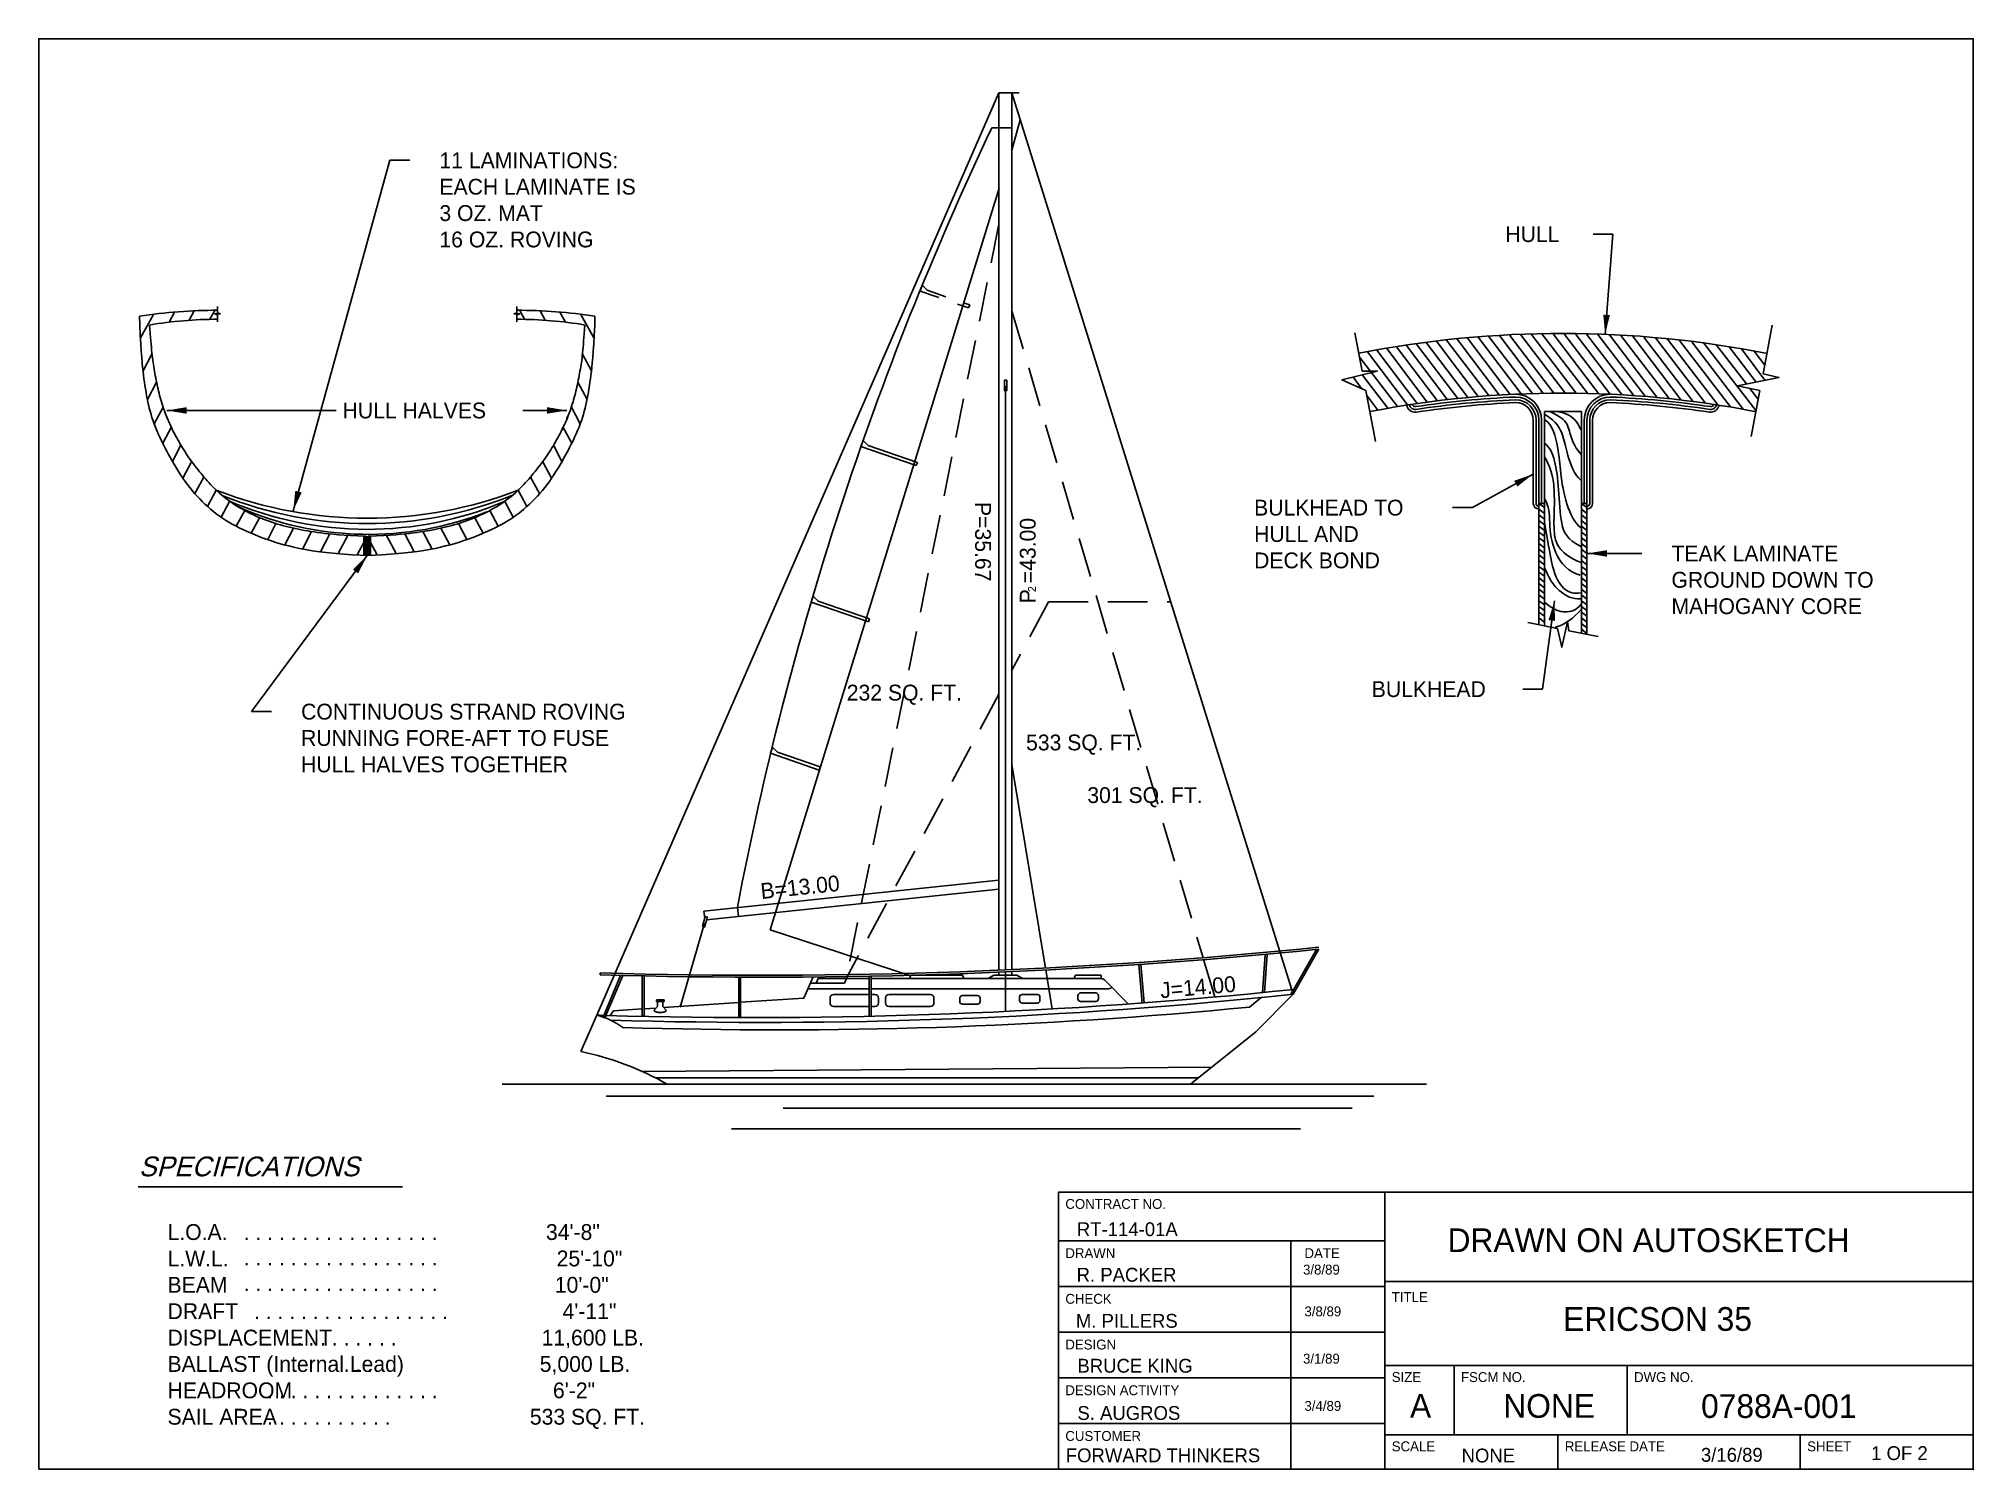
# Model space of a CAD drawing. Extents: x 0.19 to 9.97, y 0 to 7.23.
import ezdxf

# ---------------------------------------------------------------- set-up
doc = ezdxf.new("R2010")
doc.units = 0
doc.header["$LTSCALE"] = 0.4
doc.linetypes.add('CACHE', pattern=[0.25, 0.125, -0.125])
doc.linetypes.add('DISCONTINUE', pattern=[0.75, 0.5, -0.25])
for name, color, linetype in [('1', 7, 'CONTINUOUS'), ('10', 7, 'CONTINUOUS'), ('2', 7, 'CONTINUOUS'), ('3', 7, 'CONTINUOUS'), ('4', 7, 'CONTINUOUS'), ('5', 7, 'CONTINUOUS'), ('8', 7, 'CONTINUOUS')]:
    doc.layers.add(name, color=color, linetype=linetype)

# ---------------------------------------------------------------- blocks, each defined once
blk = doc.blocks.new('ERICSON1-G1')
at = {"layer": '1', "color": 5}
for s, height, p in [('P =43.00', 0.08, (5.2251, 4.3769)), ('2', 0.04, (5.2271, 4.4335))]:
    blk.add_text(s, height=height, rotation=90, dxfattribs=at).set_placement(p)
blk = doc.blocks.new('ERICSON1-G2')
at = {"layer": '8', "color": 5}
for p, q in [((1.8462, 4.6176), (1.2618, 3.8291)), ((1.2618, 3.8291), (1.3618, 3.8291))]:
    blk.add_line(p, q, dxfattribs=at)
blk.add_solid([(1.7733, 4.5472), (1.8462, 4.6176), (1.8001, 4.5274)], dxfattribs=at)
for s, p in [('CONTINUOUS STRAND ROVING', (1.5118, 3.7891)), ('RUNNING FORE-AFT TO FUSE', (1.5118, 3.6558)), ('HULL HALVES TOGETHER', (1.5118, 3.5225))]:
    blk.add_text(s, height=0.08, dxfattribs=at).set_placement(p)
blk = doc.blocks.new('ERICSON1-G3')
at = {"layer": '5', "color": 4}
for p, q in [((4.0898, 4.3825), (4.1004, 4.4132)), ((4.1004, 4.4132), (4.1256, 4.3874)), ((4.0898, 4.3825), (4.3805, 4.2822)), ((4.1256, 4.3874), (4.3858, 4.2976)), ((4.3858, 4.2976), (4.3805, 4.2822))]:
    blk.add_line(p, q, dxfattribs=at)
blk = doc.blocks.new('ERICSON1-G4')
at = {"layer": '5', "color": 4}
for p, q in [((3.8848, 3.6186), (3.8954, 3.6493)), ((3.8954, 3.6493), (3.9206, 3.6235)), ((3.9206, 3.6235), (4.136, 3.5493)), ((3.8848, 3.6186), (4.1307, 3.5339)), ((4.136, 3.5493), (4.1307, 3.5339))]:
    blk.add_line(p, q, dxfattribs=at)
blk = doc.blocks.new('ERICSON1-G5')
at = {"layer": '2', "color": 1}
for p, q in [((4.8417, 2.3809), (4.8417, 2.3637)), ((4.9318, 2.3938), (4.8546, 2.3938)), ((4.8546, 2.3509), (4.9318, 2.3509)), ((4.9447, 2.3637), (4.9447, 2.3809))]:
    blk.add_line(p, q, dxfattribs=at)
for centre, start, end in [((4.8546, 2.3809), 90, 180), ((4.8546, 2.3637), 180, 270), ((4.9318, 2.3809), 0, 90), ((4.9318, 2.3637), 270, 0)]:
    blk.add_arc(centre, 0.0129, start, end, dxfattribs=at)
blk = doc.blocks.new('ERICSON1-G6')
at = {"layer": '2', "color": 1}
for p, q in [((5.1437, 2.3864), (5.1437, 2.3692)), ((5.2338, 2.3992), (5.1565, 2.3992)), ((5.1565, 2.3563), (5.2338, 2.3563)), ((5.2466, 2.3692), (5.2466, 2.3864))]:
    blk.add_line(p, q, dxfattribs=at)
for centre, start, end in [((5.1565, 2.3864), 90, 180), ((5.1565, 2.3692), 180, 270), ((5.2338, 2.3864), 0, 90), ((5.2338, 2.3692), 270, 0)]:
    blk.add_arc(centre, 0.0129, start, end, dxfattribs=at)
blk = doc.blocks.new('ERICSON1-G7')
at = {"layer": '2', "color": 1}
for p, q in [((5.4392, 2.3946), (5.4392, 2.3775)), ((5.5293, 2.4075), (5.4521, 2.4075)), ((5.4521, 2.3646), (5.5293, 2.3646)), ((5.5422, 2.3775), (5.5422, 2.3946))]:
    blk.add_line(p, q, dxfattribs=at)
for centre, start, end in [((5.4521, 2.3946), 90, 180), ((5.4521, 2.3775), 180, 270), ((5.5293, 2.3946), 0, 90), ((5.5293, 2.3775), 270, 0)]:
    blk.add_arc(centre, 0.0129, start, end, dxfattribs=at)
blk = doc.blocks.new('ERICSON1-G8')
at = {"layer": '8', "color": 5}
for p, q in [((1.4719, 4.8444), (1.9611, 6.6154)), ((1.9611, 6.6154), (2.0611, 6.6154))]:
    blk.add_line(p, q, dxfattribs=at)
blk.add_solid([(1.5146, 4.9364), (1.4719, 4.8444), (1.4825, 4.9452)], dxfattribs=at)
for s, p in [('11 LAMINATIONS:', (2.2111, 6.5754)), ('EACH LAMINATE IS', (2.2111, 6.4421)), ('3 OZ. MAT', (2.2111, 6.3087)), ('16 OZ. ROVING', (2.2111, 6.1754))]:
    blk.add_text(s, height=0.08, dxfattribs=at).set_placement(p)
blk = doc.blocks.new('ERICSON1-G9')
at = {"layer": '8', "color": 5}
for p, q in [((0.8332, 5.3512), (1.6895, 5.3512)), ((0.8332, 5.3197), (0.8332, 5.3112)), ((2.8547, 5.3512), (2.6335, 5.3512)), ((2.8547, 5.3197), (2.8547, 5.3112))]:
    blk.add_line(p, q, dxfattribs=at)
for points in [[(0.9332, 5.3346), (0.8332, 5.3512), (0.9332, 5.3679)], [(2.7547, 5.3346), (2.8547, 5.3512), (2.7547, 5.3679)]]:
    blk.add_solid(points, dxfattribs=at)
blk.add_text('HULL HALVES', height=0.08, dxfattribs=at).set_placement((1.7215, 5.3112))
blk = doc.blocks.new('ERICSON1-G10')
at = {"layer": '5', "color": 4}
for p, q in [((4.3422, 5.1695), (4.3528, 5.2002)), ((4.3528, 5.2002), (4.378, 5.1744)), ((4.3422, 5.1695), (4.6219, 5.0727)), ((4.378, 5.1744), (4.6272, 5.088)), ((4.6272, 5.088), (4.6219, 5.0727))]:
    blk.add_line(p, q, dxfattribs=at)
blk = doc.blocks.new('ERICSON1-G11')
at = {"layer": '5', "color": 4, "linetype": 'CACHE'}
for p, q in [((4.6407, 5.9538), (4.6513, 5.9846)), ((4.6513, 5.9846), (4.6765, 5.9587)), ((4.6407, 5.9538), (4.8865, 5.8692)), ((4.6765, 5.9587), (4.8918, 5.8846)), ((4.8918, 5.8846), (4.8865, 5.8692))]:
    blk.add_line(p, q, dxfattribs=at)
blk = doc.blocks.new('ERICSON1-G12')
at = {"layer": '8', "color": 5}
for p in [(8.014, 4.6287), (8.2892, 4.6287)]:
    blk.add_line(p, (8.2892, 4.6287), dxfattribs=at)
blk.add_solid([(8.114, 4.612), (8.014, 4.6287), (8.114, 4.6453)], dxfattribs=at)
for s, p in [('TEAK LAMINATE', (8.4392, 4.5887)), ('GROUND DOWN TO', (8.4392, 4.4553)), ('MAHOGANY CORE', (8.4392, 4.322))]:
    blk.add_text(s, height=0.08, dxfattribs=at).set_placement(p)
blk = doc.blocks.new('ERICSON1-G13')
at = {"layer": '8', "color": 5}
for p, q in [((7.8479, 4.3886), (7.7877, 3.9428)), ((7.7877, 3.9428), (7.6877, 3.9428))]:
    blk.add_line(p, q, dxfattribs=at)
blk.add_solid([(7.818, 4.2917), (7.8479, 4.3886), (7.851, 4.2873)], dxfattribs=at)
blk.add_text('BULKHEAD', height=0.08, dxfattribs=at).set_placement((6.9243, 3.9028))
blk = doc.blocks.new('ERICSON1-G14')
at = {"layer": '8', "color": 5}
for p, q in [((7.7397, 5.0294), (7.4329, 4.8601)), ((7.4329, 4.8601), (7.3329, 4.8601))]:
    blk.add_line(p, q, dxfattribs=at)
blk.add_solid([(7.6441, 4.9957), (7.7397, 5.0294), (7.6602, 4.9665)], dxfattribs=at)
for s, p in [('BULKHEAD TO', (6.3296, 4.8201)), ('HULL AND', (6.3296, 4.6868)), ('DECK BOND', (6.3296, 4.5535))]:
    blk.add_text(s, height=0.08, dxfattribs=at).set_placement(p)
blk = doc.blocks.new('ERICSON1-G15')
at = {"layer": '8', "color": 5}
for p, q in [((8.1429, 6.2425), (8.0429, 6.2425)), ((8.1038, 5.7343), (8.1429, 6.2425))]:
    blk.add_line(p, q, dxfattribs=at)
blk.add_solid([(8.1281, 5.8328), (8.1038, 5.7343), (8.0948, 5.8353)], dxfattribs=at)
blk.add_text('HULL', height=0.08, dxfattribs=at).set_placement((7.5995, 6.2025))

msp = doc.modelspace()

# ---------------------------------------------------------------- linework, layer by layer
at = {"layer": '1', "color": 6}
for p, q in [((5.0399, 2.5222), (5.0399, 6.9556)), ((5.0399, 6.9556), (5.1413, 6.9556)), ((5.1049, 2.5251), (5.1049, 6.9556)), ((5.0035, 6.7801), (5.1049, 6.7801)), ((3.5483, 2.8211), (5.0399, 2.9779)), ((3.5621, 2.7768), (5.0399, 2.9321)), ((3.7175, 2.8389), (3.7222, 2.7936)), ((3.5483, 2.8211), (3.5522, 2.7845)), ((5.0399, 2.4966), (5.0399, 2.5124)), ((5.1049, 2.4966), (5.1049, 2.5153))]:
    msp.add_line(p, q, dxfattribs=at)
at = {"layer": '10', "color": 3}
for p, q in [((5.0399, 6.9556), (3.0069, 2.295)), ((5.1049, 6.9556), (6.5273, 2.401)), ((5.1468, 6.8206), (5.105, 6.6669)), ((5.0402, 6.4744), (3.8833, 2.7261)), ((7.7971, 4.263), (7.7971, 5.3452)), ((7.7971, 5.3452), (7.9843, 5.3452)), ((7.9843, 4.2252), (7.9843, 5.3452)), ((7.7691, 4.8812), (7.7691, 4.2693)), ((7.7971, 4.8812), (7.7691, 4.8812)), ((7.7691, 4.8812), (7.7971, 4.8812)), ((7.7691, 4.8812), (7.7971, 4.8601)), ((7.7691, 4.8812), (7.7691, 4.8812)), ((7.7691, 4.8523), (7.7971, 4.8312)), ((7.7691, 4.8234), (7.7971, 4.8023)), ((7.7691, 4.7945), (7.7971, 4.7734)), ((8.0123, 4.8812), (7.9843, 4.8812)), ((7.9843, 4.8812), (8.0123, 4.8812)), ((7.9843, 4.8812), (8.0123, 4.8601)), ((7.9843, 4.8812), (8.0123, 4.8812)), ((7.9843, 4.8523), (8.0123, 4.8312)), ((7.9843, 4.8234), (8.0123, 4.8023)), ((7.9843, 4.7945), (8.0123, 4.7734)), ((8.0123, 4.8812), (8.0123, 4.2201)), ((8.0123, 4.8812), (8.0123, 4.8812)), ((7.7691, 4.7656), (7.7971, 4.7445)), ((7.7691, 4.7367), (7.7971, 4.7155)), ((7.7691, 4.7077), (7.7971, 4.6866)), ((7.9843, 4.7656), (8.0123, 4.7445)), ((7.9843, 4.7367), (8.0123, 4.7155)), ((7.9843, 4.7077), (8.0123, 4.6866)), ((7.7691, 4.6788), (7.7971, 4.6577)), ((7.7691, 4.6499), (7.7971, 4.6288)), ((7.7691, 4.621), (7.7971, 4.5999)), ((7.9843, 4.6788), (8.0123, 4.6577)), ((7.9843, 4.6499), (8.0123, 4.6288)), ((7.9843, 4.621), (8.0123, 4.5999)), ((7.7691, 4.5921), (7.7971, 4.571)), ((7.7691, 4.5632), (7.7971, 4.5421)), ((7.7691, 4.5343), (7.7971, 4.5132)), ((7.7691, 4.5053), (7.7971, 4.4842)), ((7.9843, 4.5921), (8.0123, 4.571)), ((7.9843, 4.5632), (8.0123, 4.5421)), ((7.9843, 4.5343), (8.0123, 4.5132)), ((7.9843, 4.5053), (8.0123, 4.4842)), ((7.7691, 4.4764), (7.7971, 4.4553)), ((7.7691, 4.4475), (7.7971, 4.4264)), ((7.7691, 4.4186), (7.7971, 4.3975)), ((7.9843, 4.4764), (8.0123, 4.4553)), ((7.9843, 4.4475), (8.0123, 4.4264)), ((7.9843, 4.4186), (8.0123, 4.3975)), ((7.7691, 4.3897), (7.7971, 4.3686)), ((7.7691, 4.3608), (7.7971, 4.3397)), ((7.7691, 4.3319), (7.7971, 4.3108)), ((7.9843, 4.3897), (8.0123, 4.3686)), ((7.9843, 4.3608), (8.0123, 4.3397)), ((7.9843, 4.3319), (8.0123, 4.3108)), ((7.7691, 4.3029), (7.7971, 4.2818)), ((7.9843, 4.3029), (8.0123, 4.2818)), ((7.9843, 4.274), (8.0123, 4.2529)), ((7.9843, 4.2451), (8.0123, 4.224)), ((5.1048, 3.5615), (5.2746, 2.5331)), ((3.5511, 2.7601), (3.4288, 2.3361)), ((3.8833, 2.7261), (4.594, 2.4939))]:
    msp.add_line(p, q, dxfattribs=at)
at = {"layer": '10', "color": 7}
for p, q in [((6.9903, 0), (6.9903, 1.4)), ((9.9653, 1.4), (9.9653, 0)), ((5.3403, 1.155), (6.9903, 1.155)), ((6.5153, 0), (6.5153, 1.155)), ((5.3403, 0.924), (6.9903, 0.924)), ((6.9903, 0.9496), (9.9653, 0.9496)), ((5.3403, 0.693), (6.9903, 0.693)), ((9.9653, 0.525), (6.9903, 0.525)), ((7.3403, 0.175), (7.3403, 0.525)), ((8.2153, 0.175), (8.2153, 0.525)), ((5.3403, 0.462), (6.9903, 0.462)), ((5.3403, 0.231), (6.9903, 0.231)), ((6.9903, 0.175), (9.9653, 0.175)), ((7.8653, 0), (7.8653, 0.175)), ((9.0903, 0), (9.0903, 0.175)), ((5.3403, 0), (9.9653, 0)), ((5.3403, 0), (9.9653, 0))]:
    msp.add_line(p, q, dxfattribs=at)
msp.add_lwpolyline([(0.1853, 0), (0.1853, 7.23), (9.9653, 7.23), (9.9653, 0)], close=True, dxfattribs=at)
msp.add_lwpolyline([(5.3403, 0), (5.3403, 1.4), (9.9653, 1.4)], dxfattribs=at)
at = {"layer": '10', "color": 3}
msp.add_arc((19.7658, -0.2173), 16.3368, 154.63883, 169.21814, dxfattribs=at)
msp.add_point((9.9653, 0), dxfattribs=at)
at = {"layer": '2', "color": 1}
for p, q in [((4.0526, 2.3816), (4.1013, 2.4881)), ((4.0869, 2.4566), (4.2591, 2.4566)), ((4.1158, 2.4566), (4.1264, 2.4799)), ((4.1264, 2.4799), (4.3842, 2.4799)), ((4.2591, 2.4566), (4.2697, 2.4799)), ((4.3939, 2.4799), (5.5564, 2.4799)), ((4.5873, 2.4799), (4.5949, 2.4966)), ((4.5949, 2.4966), (4.8549, 2.4966)), ((4.8625, 2.4799), (4.8549, 2.4966)), ((5.0139, 2.4966), (4.986, 2.4799)), ((5.0139, 2.4966), (5.1309, 2.4966)), ((5.1309, 2.4966), (5.1588, 2.4799)), ((5.4188, 2.4799), (5.4264, 2.4966)), ((5.4264, 2.4966), (5.5564, 2.4966)), ((5.5564, 2.4966), (5.5564, 2.4799)), ((5.573, 2.4734), (5.6951, 2.3514)), ((3.3451, 2.3337), (3.7239, 2.3594)), ((3.7336, 2.36), (4.0526, 2.3816)), ((4.0742, 2.429), (4.3842, 2.429)), ((4.1858, 2.3812), (4.1858, 2.3572)), ((4.3842, 2.3993), (4.2038, 2.3993)), ((4.3939, 2.429), (5.594, 2.429)), ((4.4129, 2.3993), (4.3939, 2.3993)), ((4.4309, 2.3572), (4.4309, 2.3812)), ((4.466, 2.3812), (4.466, 2.3572)), ((4.6932, 2.3993), (4.4841, 2.3993)), ((4.7112, 2.3572), (4.7112, 2.3812)), ((3.0906, 2.3166), (3.0748, 2.2931)), ((3.0906, 2.3166), (3.2358, 2.3263)), ((3.2456, 2.327), (3.3069, 2.3312)), ((4.2038, 2.3392), (4.3842, 2.3392)), ((4.3939, 2.3392), (4.4129, 2.3392)), ((4.4841, 2.3392), (4.6932, 2.3392))]:
    msp.add_line(p, q, dxfattribs=at)
at = {"layer": '2', "color": 1, "linetype": 'CACHE'}
msp.add_line((3.3142, 2.3635), (3.3404, 2.3635), dxfattribs=at)
for points in [[(3.2947, 2.3184), (3.3142, 2.3388), (3.3142, 2.3635)], [(3.3598, 2.3184), (3.3404, 2.3388), (3.3404, 2.3635)]]:
    msp.add_lwpolyline(points, dxfattribs=at)
msp.add_lwpolyline([(3.3078, 2.3635), (3.3078, 2.3727), (3.3468, 2.3727), (3.3468, 2.3635)], close=True, dxfattribs=at)
at = {"layer": '2', "color": 1}
for centre, radius, start, end in [((5.5564, 2.4554), 0.0245, 47.37346, 90), ((3.7982, 28.5829), 26.2999, 268.37469, 275.96175), ((4.2038, 2.3812), 0.018, 90, 180), ((4.2038, 2.3572), 0.018, 180, 270), ((4.4129, 2.3812), 0.018, 0, 90), ((4.4129, 2.3572), 0.018, 270, 0), ((4.4841, 2.3812), 0.018, 90, 180), ((4.4841, 2.3572), 0.018, 180, 270), ((4.6932, 2.3812), 0.018, 0, 90), ((4.6932, 2.3572), 0.018, 270, 0), ((5.594, 2.4535), 0.0245, 270, 312.62656), ((3.7914, 27.6756), 25.3927, 268.22972, 268.30841)]:
    msp.add_arc(centre, radius, start, end, dxfattribs=at)
at = {"layer": '2', "color": 1, "linetype": 'CACHE'}
msp.add_arc((3.3273, 2.3667), 0.0583, 236.02812, 303.97186, dxfattribs=at)
at = {"layer": '3', "color": 7}
for p, q in [((1.0898, 5.876), (1.0898, 5.8447)), ((2.6024, 5.876), (2.6024, 5.8447)), ((0.6962, 5.7828), (0.6951, 5.8273)), ((1.0898, 5.8339), (1.0898, 5.7993)), ((2.6024, 5.8339), (2.6024, 5.7993)), ((2.9961, 5.7828), (2.9971, 5.8273)), ((8.9024, 5.5355), (8.9487, 5.7823)), ((6.8757, 5.5498), (6.8393, 5.7438)), ((6.9425, 5.1944), (6.894, 5.4527)), ((8.8431, 5.2199), (8.8868, 5.4526)), ((7.7128, 4.2801), (7.8635, 4.2496)), ((7.9206, 4.2381), (8.0685, 4.2082)), ((5.7644, 2.3564), (5.7474, 2.5517)), ((5.7741, 2.3572), (5.7571, 2.5522)), ((6.3722, 2.4094), (6.3857, 2.6024)), ((6.382, 2.4103), (6.3955, 2.6032)), ((6.5152, 2.3996), (6.6454, 2.6273)), ((6.5273, 2.401), (6.6572, 2.6285)), ((3.0238, 2.5088), (3.0238, 2.4991)), ((3.0381, 2.2853), (3.1273, 2.4963)), ((3.0473, 2.282), (3.1378, 2.496)), ((3.2358, 2.2891), (3.2358, 2.4933)), ((3.2456, 2.289), (3.2456, 2.4933)), ((3.724, 2.2831), (3.724, 2.4872)), ((3.7337, 2.283), (3.7337, 2.4872)), ((4.3842, 2.2895), (4.3842, 2.4921)), ((4.3939, 2.2895), (4.3939, 2.4923)), ((6.3063, 2.336), (6.3659, 2.3843)), ((2.9254, 2.1118), (3.0069, 2.295)), ((3.2342, 2.0107), (6.1169, 2.0325)), ((3.3028, 1.9786), (6.0481, 1.9786))]:
    msp.add_line(p, q, dxfattribs=at)
at = {"layer": '3', "color": 4}
for p, q in [((0.6997, 5.7176), (0.7661, 5.8367)), ((0.8444, 5.7977), (0.872, 5.8484)), ((0.9463, 5.8068), (0.9711, 5.8543)), ((1.051, 5.8119), (1.0755, 5.857)), ((2.6412, 5.8119), (2.6168, 5.857)), ((2.746, 5.8068), (2.7211, 5.8543)), ((2.8478, 5.7977), (2.8203, 5.8484)), ((2.9925, 5.7176), (2.9262, 5.8367)), ((7.0997, 5.6801), (7.3065, 5.4054)), ((7.1509, 5.6862), (7.3597, 5.4116)), ((7.2001, 5.6949), (7.4118, 5.4153)), ((7.2513, 5.701), (7.463, 5.4214)), ((7.3025, 5.7072), (7.5161, 5.4264)), ((7.3556, 5.7121), (7.5692, 5.4301)), ((7.4078, 5.7171), (7.6233, 5.4326)), ((7.4622, 5.7222), (7.6801, 5.4354)), ((7.5144, 5.7271), (7.7352, 5.4379)), ((7.5694, 5.7296), (7.7883, 5.4403)), ((7.6225, 5.7308), (7.8452, 5.4391)), ((7.6757, 5.7345), (7.9003, 5.4416)), ((7.7326, 5.7345), (7.9572, 5.4379)), ((7.7838, 5.7382), (8.0143, 5.4389)), ((7.8408, 5.7382), (8.0713, 5.4377)), ((7.8958, 5.7407), (8.1292, 5.434)), ((7.9528, 5.7395), (8.1891, 5.4315)), ((8.0107, 5.737), (8.247, 5.4278)), ((8.0677, 5.7345), (8.3059, 5.4229)), ((8.1265, 5.7333), (8.3657, 5.4179)), ((8.1835, 5.7308), (8.4275, 5.4118)), ((8.2424, 5.7284), (8.4883, 5.4031)), ((8.3002, 5.7217), (8.5469, 5.3978)), ((8.3591, 5.718), (8.6097, 5.3892)), ((8.4189, 5.7118), (8.6734, 5.3793)), ((8.4807, 5.7056), (8.7371, 5.3694)), ((8.5421, 5.6987), (8.8011, 5.358)), ((8.6038, 5.6913), (8.8675, 5.349)), ((8.6666, 5.6815), (8.8179, 5.4852)), ((8.7312, 5.6728), (8.8674, 5.4946)), ((0.7131, 5.5523), (0.7581, 5.6359)), ((2.9792, 5.5523), (2.9341, 5.6359)), ((6.8645, 5.6194), (7.055, 5.3714)), ((6.9021, 5.6474), (7.1043, 5.3788)), ((6.9494, 5.6561), (7.1545, 5.3862)), ((6.9997, 5.6647), (7.2047, 5.3936)), ((7.0499, 5.6721), (7.255, 5.401)), ((8.793, 5.663), (8.9121, 5.504)), ((8.8577, 5.6506), (8.9108, 5.5795)), ((0.735, 5.4059), (0.7815, 5.4937)), ((2.9573, 5.4059), (2.9108, 5.4937)), ((6.8316, 5.518), (6.8731, 5.4627)), ((6.878, 5.5303), (7.0048, 5.3627)), ((6.8996, 5.4274), (6.9555, 5.3529)), ((8.8359, 5.4618), (8.8765, 5.4093)), ((0.7691, 5.2833), (0.8141, 5.3677)), ((2.9231, 5.2833), (2.8781, 5.3677)), ((0.8121, 5.1856), (0.8553, 5.2657)), ((2.8802, 5.1856), (2.837, 5.2657)), ((0.8617, 5.0931), (0.9038, 5.1753)), ((0.914, 5.0087), (0.9583, 5.0919)), ((2.7782, 5.0087), (2.7339, 5.0919)), ((2.8306, 5.0931), (2.7885, 5.1753)), ((0.9745, 4.931), (1.0206, 5.0143)), ((2.7177, 4.931), (2.6717, 5.0143)), ((1.0395, 4.8655), (1.0827, 4.9483)), ((1.1076, 4.8121), (1.1507, 4.8919)), ((2.5847, 4.8121), (2.5416, 4.8919)), ((2.6527, 4.8655), (2.6096, 4.9483)), ((1.1838, 4.7664), (1.227, 4.8448)), ((1.2596, 4.7308), (1.302, 4.8091)), ((2.4326, 4.7308), (2.3903, 4.8091)), ((2.5084, 4.7664), (2.4652, 4.8448)), ((1.3431, 4.6986), (1.3846, 4.7796)), ((1.4291, 4.6724), (1.4739, 4.7555)), ((1.5184, 4.6509), (1.5643, 4.7388)), ((1.6095, 4.6365), (1.6567, 4.7269)), ((1.6996, 4.6275), (1.7478, 4.7197)), ((1.796, 4.6208), (1.8411, 4.7054)), ((1.8963, 4.6208), (1.8511, 4.7054)), ((1.9926, 4.6275), (1.9444, 4.7197)), ((2.0828, 4.6365), (2.0356, 4.7269)), ((2.1738, 4.6509), (2.128, 4.7388)), ((2.2632, 4.6724), (2.2183, 4.7555)), ((2.3492, 4.6986), (2.3076, 4.7796))]:
    msp.add_line(p, q, dxfattribs=at)
at = {"layer": '3', "color": 6}
for p, q in [((7.7411, 4.8812), (7.7411, 5.3014)), ((7.7551, 4.8812), (7.7551, 5.3014)), ((7.7691, 4.8812), (7.7691, 5.3014)), ((7.7831, 4.8812), (7.7831, 5.3014)), ((7.9983, 4.8812), (7.9983, 5.3014)), ((8.0123, 4.8812), (8.0123, 5.3014)), ((8.0263, 4.8812), (8.0263, 5.3014)), ((8.0403, 4.8812), (8.0403, 5.3014))]:
    msp.add_line(p, q, dxfattribs=at)
at = {"layer": '3', "color": 11}
for p, q in [((1.8298, 4.7165), (1.8298, 4.6189)), ((1.834, 4.7165), (1.834, 4.6189)), ((1.8381, 4.7156), (1.8381, 4.618)), ((1.8422, 4.7156), (1.8422, 4.618)), ((1.85, 4.7156), (1.85, 4.618)), ((1.8542, 4.7156), (1.8542, 4.618)), ((1.8583, 4.7165), (1.8583, 4.6189)), ((1.8624, 4.7165), (1.8624, 4.6189))]:
    msp.add_line(p, q, dxfattribs=at)
at = {"layer": '3', "color": 5}
for p, q in [((2.5281, 1.9461), (7.2016, 1.9461)), ((3.0538, 1.8857), (6.9348, 1.8857)), ((3.9483, 1.8254), (6.825, 1.8254)), ((3.6879, 1.721), (6.5645, 1.721))]:
    msp.add_line(p, q, dxfattribs=at)
at = {"layer": '3', "color": 7}
for points in [[(0.6961, 5.7827), (0.6988, 5.7312), (0.7013, 5.6875), (0.7037, 5.6505), (0.7061, 5.6191), (0.7084, 5.5924), (0.7107, 5.5693), (0.713, 5.5489), (0.7153, 5.53), (0.7176, 5.5118), (0.72, 5.4941), (0.7225, 5.4768), (0.7251, 5.4599), (0.7278, 5.4433), (0.7307, 5.427), (0.7338, 5.4108), (0.7371, 5.3948), (0.7407, 5.3789), (0.7445, 5.363), (0.7486, 5.3471), (0.7531, 5.3312), (0.758, 5.3152), (0.7634, 5.2991), (0.7692, 5.2828), (0.7755, 5.2664), (0.7824, 5.2497), (0.7897, 5.2328), (0.7975, 5.2157), (0.8058, 5.1985), (0.8143, 5.1812), (0.8233, 5.1637), (0.8324, 5.1463), (0.8419, 5.1287), (0.8515, 5.1112), (0.8613, 5.0938), (0.8713, 5.0764), (0.8816, 5.0592), (0.892, 5.0422), (0.9028, 5.0254), (0.9138, 5.0089), (0.9251, 4.9928), (0.9368, 4.977), (0.9487, 4.9617), (0.9609, 4.9467), (0.9734, 4.9321), (0.9861, 4.9179), (0.9992, 4.9041), (1.0125, 4.8907), (1.026, 4.8777), (1.0398, 4.865), (1.0539, 4.8528), (1.0683, 4.8409), (1.083, 4.8294), (1.0982, 4.8182), (1.1137, 4.8074), (1.1298, 4.7969), (1.1464, 4.7867), (1.1635, 4.7769), (1.1811, 4.7673), (1.1992, 4.7581), (1.2177, 4.7491), (1.2366, 4.7404), (1.2559, 4.732), (1.2755, 4.7238), (1.2954, 4.7158), (1.3155, 4.7081), (1.3361, 4.7007), (1.3571, 4.6934), (1.3789, 4.6863), (1.4015, 4.6795), (1.425, 4.6728), (1.4497, 4.6663), (1.4756, 4.66), (1.5031, 4.6538), (1.5334, 4.6478), (1.5677, 4.6421), (1.6074, 4.6366), (1.6539, 4.6315), (1.7084, 4.6266), (1.7724, 4.6222), (1.8471, 4.6183)], [(0.7461, 5.783), (0.7478, 5.7603), (0.7493, 5.7394), (0.7508, 5.7201), (0.7522, 5.7023), (0.7535, 5.6858), (0.7549, 5.6705), (0.7562, 5.6561), (0.7575, 5.6426), (0.7589, 5.6297), (0.7604, 5.6174), (0.7619, 5.6056), (0.7635, 5.5941), (0.7651, 5.5829), (0.7669, 5.5719), (0.7687, 5.5609), (0.7706, 5.5499), (0.7726, 5.5388), (0.7747, 5.5276), (0.7769, 5.5163), (0.7791, 5.505), (0.7815, 5.4937), (0.7839, 5.4825), (0.7863, 5.4713), (0.7889, 5.4602), (0.7914, 5.4492), (0.7941, 5.4383), (0.7968, 5.4274), (0.7997, 5.4166), (0.8027, 5.4057), (0.8059, 5.3948), (0.8093, 5.3837), (0.8129, 5.3725), (0.8167, 5.3611), (0.8208, 5.3496), (0.8251, 5.3379), (0.8296, 5.3262), (0.8343, 5.3145), (0.8392, 5.3027), (0.8442, 5.2911), (0.8494, 5.2795), (0.8548, 5.268), (0.8603, 5.2566), (0.8659, 5.2454), (0.8716, 5.2344), (0.8773, 5.2235), (0.8831, 5.2127), (0.889, 5.2021), (0.8949, 5.1918), (0.9007, 5.1816), (0.9067, 5.1715), (0.9126, 5.1616), (0.9187, 5.1517), (0.925, 5.1418), (0.9314, 5.132), (0.9381, 5.1221), (0.945, 5.1121), (0.9522, 5.102), (0.9596, 5.0918), (0.9672, 5.0816), (0.975, 5.0714), (0.9829, 5.0613), (0.9908, 5.0513), (0.9987, 5.0414), (1.0066, 5.0318), (1.0144, 5.0224), (1.0221, 5.0132), (1.0299, 5.0041), (1.0377, 4.9952), (1.0457, 4.9864), (1.0538, 4.9777), (1.0622, 4.9689), (1.0708, 4.9602), (1.0798, 4.9513), (1.0891, 4.9425), (1.0988, 4.9337), (1.1089, 4.9248), (1.1193, 4.9161), (1.1301, 4.9074), (1.1412, 4.8989), (1.1528, 4.8905), (1.1647, 4.8823), (1.177, 4.8744), (1.1896, 4.8666), (1.2024, 4.859), (1.2154, 4.8516), (1.2286, 4.8445), (1.2418, 4.8376), (1.2551, 4.831), (1.2685, 4.8246), (1.2818, 4.8184), (1.2952, 4.8125), (1.3087, 4.8068), (1.3223, 4.8013), (1.3361, 4.796), (1.3501, 4.791), (1.3643, 4.7861), (1.3787, 4.7814), (1.3933, 4.7769), (1.4081, 4.7726), (1.423, 4.7685), (1.438, 4.7646), (1.4531, 4.7609), (1.4682, 4.7573), (1.4833, 4.754), (1.4984, 4.7508), (1.5135, 4.7478), (1.5289, 4.7449), (1.5445, 4.7422), (1.5606, 4.7396), (1.5773, 4.7371), (1.5947, 4.7346), (1.6128, 4.7322), (1.632, 4.7299), (1.6526, 4.7275), (1.6754, 4.7253), (1.7009, 4.7231), (1.7296, 4.7211), (1.7621, 4.7192), (1.799, 4.7174), (1.841, 4.7158)], [(1.0898, 5.8447), (1.1035, 5.8398), (1.0752, 5.8394), (1.0898, 5.8339)], [(2.9961, 5.7827), (2.9935, 5.7312), (2.991, 5.6875), (2.9885, 5.6505), (2.9862, 5.6191), (2.9838, 5.5924), (2.9815, 5.5693), (2.9792, 5.5489), (2.9769, 5.53), (2.9746, 5.5118), (2.9722, 5.4941), (2.9697, 5.4768), (2.9671, 5.4599), (2.9644, 5.4433), (2.9615, 5.427), (2.9584, 5.4108), (2.9551, 5.3948), (2.9516, 5.3789), (2.9478, 5.363), (2.9436, 5.3471), (2.9391, 5.3312), (2.9342, 5.3152), (2.9289, 5.2991), (2.9231, 5.2828), (2.9168, 5.2664), (2.9099, 5.2497), (2.9025, 5.2328), (2.8947, 5.2157), (2.8865, 5.1985), (2.8779, 5.1812), (2.869, 5.1637), (2.8598, 5.1463), (2.8504, 5.1287), (2.8408, 5.1112), (2.831, 5.0938), (2.821, 5.0764), (2.8107, 5.0592), (2.8002, 5.0422), (2.7895, 5.0254), (2.7784, 5.0089), (2.7671, 4.9928), (2.7555, 4.977), (2.7436, 4.9617), (2.7314, 4.9467), (2.7189, 4.9321), (2.7061, 4.9179), (2.6931, 4.9041), (2.6798, 4.8907), (2.6663, 4.8777), (2.6525, 4.865), (2.6384, 4.8528), (2.624, 4.8409), (2.6092, 4.8294), (2.5941, 4.8182), (2.5785, 4.8074), (2.5625, 4.7969), (2.5459, 4.7867), (2.5288, 4.7769), (2.5112, 4.7673), (2.4931, 4.7581), (2.4746, 4.7491), (2.4556, 4.7404), (2.4364, 4.732), (2.4168, 4.7238), (2.3969, 4.7158), (2.3767, 4.7081), (2.3562, 4.7007), (2.3351, 4.6934), (2.3134, 4.6863), (2.2908, 4.6795), (2.2672, 4.6728), (2.2426, 4.6663), (2.2167, 4.66), (2.1891, 4.6538), (2.1589, 4.6478), (2.1246, 4.6421), (2.0848, 4.6366), (2.0384, 4.6315), (1.9838, 4.6266), (1.9199, 4.6222), (1.8452, 4.6183)], [(2.9462, 5.783), (2.9445, 5.7603), (2.9429, 5.7394), (2.9415, 5.7201), (2.9401, 5.7023), (2.9387, 5.6858), (2.9374, 5.6705), (2.9361, 5.6561), (2.9347, 5.6426), (2.9333, 5.6297), (2.9319, 5.6174), (2.9304, 5.6056), (2.9288, 5.5941), (2.9271, 5.5829), (2.9254, 5.5719), (2.9236, 5.5609), (2.9217, 5.5499), (2.9197, 5.5388), (2.9176, 5.5276), (2.9154, 5.5163), (2.9131, 5.505), (2.9108, 5.4937), (2.9084, 5.4825), (2.9059, 5.4713), (2.9034, 5.4602), (2.9008, 5.4492), (2.8982, 5.4383), (2.8954, 5.4274), (2.8926, 5.4166), (2.8895, 5.4057), (2.8864, 5.3948), (2.883, 5.3837), (2.8794, 5.3725), (2.8755, 5.3611), (2.8715, 5.3496), (2.8672, 5.3379), (2.8627, 5.3262), (2.858, 5.3145), (2.8531, 5.3027), (2.848, 5.2911), (2.8428, 5.2795), (2.8375, 5.268), (2.832, 5.2566), (2.8264, 5.2454), (2.8207, 5.2344), (2.8149, 5.2235), (2.8091, 5.2127), (2.8033, 5.2021), (2.7974, 5.1918), (2.7915, 5.1816), (2.7856, 5.1715), (2.7796, 5.1616), (2.7735, 5.1517), (2.7673, 5.1418), (2.7608, 5.132), (2.7542, 5.1221), (2.7473, 5.1121), (2.7401, 5.102), (2.7327, 5.0918), (2.725, 5.0816), (2.7172, 5.0714), (2.7094, 5.0613), (2.7015, 5.0513), (2.6935, 5.0414), (2.6857, 5.0318), (2.6779, 5.0224), (2.6701, 5.0132), (2.6624, 5.0041), (2.6545, 4.9952), (2.6466, 4.9864), (2.6384, 4.9777), (2.6301, 4.9689), (2.6214, 4.9602), (2.6125, 4.9513), (2.6031, 4.9425), (2.5934, 4.9337), (2.5834, 4.9248), (2.573, 4.9161), (2.5622, 4.9074), (2.551, 4.8989), (2.5395, 4.8905), (2.5275, 4.8823), (2.5152, 4.8744), (2.5027, 4.8666), (2.4899, 4.859), (2.4768, 4.8516), (2.4637, 4.8445), (2.4504, 4.8376), (2.4371, 4.831), (2.4238, 4.8246), (2.4104, 4.8184), (2.397, 4.8125), (2.3835, 4.8068), (2.3699, 4.8013), (2.3561, 4.796), (2.3422, 4.791), (2.328, 4.7861), (2.3136, 4.7814), (2.299, 4.7769), (2.2842, 4.7726), (2.2692, 4.7685), (2.2542, 4.7646), (2.2391, 4.7609), (2.224, 4.7573), (2.2089, 4.754), (2.1939, 4.7508), (2.1787, 4.7478), (2.1634, 4.7449), (2.1477, 4.7422), (2.1316, 4.7396), (2.115, 4.7371), (2.0976, 4.7346), (2.0794, 4.7322), (2.0603, 4.7299), (2.0396, 4.7275), (2.0168, 4.7253), (1.9914, 4.7231), (1.9627, 4.7211), (1.9302, 4.7192), (1.8932, 4.7174), (1.8513, 4.7158)], [(2.6024, 5.8447), (2.5888, 5.8398), (2.6171, 5.8394), (2.6024, 5.8339)], [(6.8757, 5.5498), (6.9523, 5.5498), (6.7733, 5.5054), (6.894, 5.4527)], [(8.9024, 5.5355), (8.9829, 5.5182), (8.7733, 5.4751), (8.8868, 5.4526)], [(7.9206, 4.2381), (7.9142, 4.2827), (7.8847, 4.1548), (7.8635, 4.2496)], [(6.0074, 1.9461), (6.339, 2.2107), (6.5273, 2.401)]]:
    msp.add_lwpolyline(points, dxfattribs=at)
at = {"layer": '3', "color": 3}
for points in [[(7.7975, 5.3331), (7.8197, 5.3181), (7.8377, 5.3036), (7.8522, 5.2896), (7.8636, 5.2761), (7.8725, 5.263), (7.8792, 5.2502), (7.8845, 5.2378), (7.8887, 5.2258), (7.8923, 5.214), (7.8955, 5.2023), (7.8985, 5.1905), (7.9015, 5.1784), (7.9046, 5.1658), (7.908, 5.1525), (7.9117, 5.1383), (7.9161, 5.123), (7.9211, 5.1065), (7.9269, 5.0892), (7.9335, 5.0717), (7.941, 5.0545), (7.9494, 5.0382), (7.9587, 5.0232), (7.9691, 5.01), (7.9804, 4.9993)], [(7.7975, 5.306), (7.8121, 5.2943), (7.8244, 5.2799), (7.8346, 5.2633), (7.843, 5.2451), (7.8498, 5.2258), (7.8553, 5.206), (7.8597, 5.1863), (7.8633, 5.1671), (7.8663, 5.149), (7.8687, 5.1318), (7.8709, 5.1152), (7.8727, 5.099), (7.8745, 5.0829), (7.8761, 5.0668), (7.8779, 5.0503), (7.8799, 5.0332), (7.8821, 5.0153), (7.8847, 4.9967), (7.8877, 4.9776), (7.8912, 4.9581), (7.8952, 4.9383), (7.8998, 4.9184), (7.905, 4.8986), (7.9109, 4.8789), (7.9176, 4.8596), (7.9249, 4.8409), (7.9329, 4.8231), (7.9416, 4.8066), (7.9509, 4.7915), (7.9608, 4.7782), (7.9712, 4.767), (7.9822, 4.7581)], [(7.8274, 5.3443), (7.8451, 5.3355), (7.8601, 5.3274), (7.8727, 5.3198), (7.8832, 5.3126), (7.8919, 5.3055), (7.899, 5.2984), (7.9049, 5.2911), (7.9098, 5.2833), (7.9139, 5.2749), (7.9176, 5.2659), (7.9208, 5.2566), (7.9237, 5.247), (7.9264, 5.2372), (7.9291, 5.2274), (7.9319, 5.2176), (7.935, 5.2081), (7.9384, 5.1989), (7.9422, 5.1897), (7.9468, 5.1805), (7.9521, 5.171), (7.9583, 5.161), (7.9656, 5.1502), (7.9741, 5.1385), (7.9839, 5.1256)], [(7.8661, 5.3443), (7.8866, 5.3403), (7.905, 5.3347), (7.9213, 5.3273), (7.9358, 5.3178), (7.9487, 5.3061), (7.9603, 5.2917), (7.9708, 5.2745), (7.9804, 5.2541)], [(7.7975, 5.1865), (7.8068, 5.1784), (7.8151, 5.1694), (7.8224, 5.1594), (7.8289, 5.1485), (7.8346, 5.1367), (7.8397, 5.1239), (7.8442, 5.1103), (7.8482, 5.0957), (7.8519, 5.0803), (7.8552, 5.064), (7.8582, 5.0468), (7.8609, 5.0288), (7.8633, 5.0101), (7.8655, 4.9905), (7.8674, 4.9703), (7.869, 4.9494), (7.8705, 4.9278), (7.8718, 4.9058), (7.8732, 4.8837), (7.8747, 4.8618), (7.8765, 4.8403), (7.8786, 4.8195), (7.8813, 4.7996), (7.8845, 4.781), (7.8886, 4.7638), (7.894, 4.7479), (7.901, 4.7329), (7.9104, 4.7187), (7.9225, 4.7049), (7.9379, 4.6912), (7.957, 4.6775), (7.9804, 4.6634)], [(7.801, 5.1143), (7.8128, 5.0884), (7.8222, 5.066), (7.8294, 5.0466), (7.8348, 5.0297), (7.8386, 5.0146), (7.8413, 5.0007), (7.8431, 4.9877), (7.8444, 4.9747), (7.8454, 4.9615), (7.8462, 4.9479), (7.8467, 4.9338), (7.8471, 4.9194), (7.8474, 4.9046), (7.8474, 4.8895), (7.8473, 4.8739), (7.847, 4.858), (7.8466, 4.8418), (7.8462, 4.8254), (7.8458, 4.809), (7.8455, 4.7928), (7.8455, 4.7769), (7.8457, 4.7615), (7.8463, 4.7468), (7.8473, 4.7329), (7.8489, 4.72), (7.8511, 4.708), (7.854, 4.6968), (7.8576, 4.6863), (7.862, 4.6763), (7.8672, 4.6668), (7.8733, 4.6577), (7.8803, 4.6487), (7.8883, 4.6399), (7.8975, 4.6312), (7.9079, 4.6226), (7.9196, 4.6142), (7.9328, 4.6059), (7.9476, 4.5978), (7.964, 4.5899), (7.9822, 4.5822)], [(7.7975, 4.9046), (7.8056, 4.8903), (7.8116, 4.8759), (7.816, 4.8615), (7.8189, 4.8467), (7.8208, 4.8317), (7.822, 4.8161), (7.8229, 4.7999), (7.8237, 4.7831), (7.8248, 4.7654), (7.8264, 4.7471), (7.8287, 4.7282), (7.8317, 4.709), (7.8357, 4.6895), (7.8409, 4.6699), (7.8473, 4.6504), (7.8552, 4.6311), (7.8647, 4.6121), (7.8759, 4.5939), (7.8887, 4.5767), (7.9032, 4.561), (7.9194, 4.547), (7.9374, 4.5351), (7.9571, 4.5257), (7.9786, 4.5191)], [(7.7975, 4.7874), (7.8044, 4.7467), (7.8107, 4.7092), (7.8166, 4.6748), (7.8221, 4.6432), (7.8275, 4.6145), (7.8329, 4.5885), (7.8384, 4.565), (7.8442, 4.5441), (7.8504, 4.5254), (7.857, 4.5089), (7.864, 4.4945), (7.8712, 4.4819), (7.8787, 4.4709), (7.8864, 4.4616), (7.8944, 4.4535), (7.9024, 4.4467), (7.9106, 4.441), (7.9191, 4.4362), (7.9279, 4.4325), (7.9372, 4.4298), (7.9472, 4.4281), (7.9579, 4.4274), (7.9695, 4.4277), (7.9822, 4.4289)], [(7.7992, 4.5529), (7.8103, 4.5279), (7.8209, 4.5068), (7.8313, 4.489), (7.8415, 4.4742), (7.8516, 4.4617), (7.8615, 4.4512), (7.8715, 4.4421), (7.8815, 4.4339), (7.8916, 4.4264), (7.9021, 4.4195), (7.913, 4.4133), (7.9245, 4.4081), (7.9369, 4.4039), (7.9502, 4.401), (7.9646, 4.3995), (7.9804, 4.3996)], [(7.7975, 4.3815), (7.8155, 4.3678), (7.8314, 4.3568), (7.8456, 4.3483), (7.8583, 4.3421), (7.87, 4.3377), (7.8809, 4.3349), (7.8914, 4.3335), (7.9017, 4.333), (7.9122, 4.3334), (7.9227, 4.3347), (7.9332, 4.3371), (7.9435, 4.3406), (7.9535, 4.3456), (7.9631, 4.3521), (7.9721, 4.3602), (7.9804, 4.3702)], [(7.852, 4.2552), (7.8694, 4.2607), (7.8869, 4.2684), (7.9045, 4.278), (7.9217, 4.2893), (7.9384, 4.302), (7.9542, 4.3158), (7.9689, 4.3304), (7.9822, 4.3454)]]:
    msp.add_lwpolyline(points, dxfattribs=at)
at = {"layer": '3', "color": 7}
for centre, radius, start, end in [((1.0913, 3.2564), 2.6013, 90.03305, 98.76107), ((1.0821, 3.8371), 1.9747, 89.7766, 99.79486), ((2.6009, 3.2564), 2.6013, 81.23893, 89.96695), ((2.6102, 3.8371), 1.9747, 80.20514, 90.2234), ((7.8873, 0.3898), 5.3506, 78.82697, 101.07201), ((7.8894, 0.3076), 5.1315, 79.0129, 100.95752), ((3.8469, 30.4781), 27.9814, 268.31442, 275.76435), ((3.8469, 30.4683), 27.9814, 268.31442, 275.76435), ((3.8462, 27.5173), 25.259, 268.25164, 276.09291), ((2.9054, 1.909), 0.3992, 54.25765, 75.26049), ((3.9222, 26.8944), 24.6739, 268.17995, 275.54469), ((2.6214, 0.6484), 1.4947, 60.24902, 78.26234)]:
    msp.add_arc(centre, radius, start, end, dxfattribs=at)
at = {"layer": '3', "color": 6}
for centre, radius, start, end in [((7.143, 5.3844), 0.028, 188.48172, 278.64729), ((7.143, 5.3844), 0.0141, 188.30989, 278.65609), ((7.8894, 0.2932), 5.1315, 92.65263, 98.33887), ((7.8894, 0.2792), 5.1315, 92.65262, 98.31539), ((7.8894, 0.2652), 5.1315, 92.65266, 98.29191), ((7.6511, 5.3015), 0.132, 359.94122, 89.6548), ((7.6514, 5.3015), 0.1177, 359.961, 89.77206), ((7.6514, 5.3015), 0.1037, 359.95403, 89.73109), ((7.6515, 5.3015), 0.0896, 359.9534, 89.7278), ((8.1303, 5.3015), 0.132, 90.3452, 180.05879), ((8.1299, 5.3015), 0.1177, 90.22794, 180.03901), ((8.13, 5.3015), 0.1037, 90.26891, 180.04597), ((8.1299, 5.3015), 0.0896, 90.2722, 180.0466), ((7.892, 0.2932), 5.1315, 81.66113, 87.34737), ((7.892, 0.2792), 5.1315, 81.68461, 87.34738), ((7.892, 0.2652), 5.1315, 81.70809, 87.34734), ((8.6383, 5.3844), 0.028, 261.35271, 351.51828), ((8.6383, 5.3844), 0.0141, 261.34391, 351.6901), ((7.143, 5.3844), 0.0419, 188.56816, 278.64451), ((8.6383, 5.3844), 0.0419, 261.35549, 351.43184), ((1.8461, 6.93), 2.1237, 248.93116, 291.06884), ((1.8455, 6.747), 1.9669, 248.12075, 291.92567), ((1.846, 6.5263), 1.7759, 246.8223, 292.95394), ((1.8522, 6.3521), 1.6271, 246.18996, 291.52996), ((7.7691, 4.8812), 0.028, 180, 270), ((7.7691, 4.8812), 0.014, 180, 270), ((8.0123, 4.8812), 0.014, 270, 359.99998), ((8.0123, 4.8812), 0.028, 270, 359.99998)]:
    msp.add_arc(centre, radius, start, end, dxfattribs=at)
at = {"layer": '4', "color": 3, "linetype": 'DISCONTINUE'}
for p, q in [((5.0399, 6.2926), (4.2677, 2.4805)), ((5.1049, 5.8542), (6.0717, 2.5852)), ((5.2906, 4.3835), (5.1048, 4.0379)), ((5.2906, 4.3835), (5.9081, 4.3835)), ((5.0399, 3.9171), (4.2677, 2.4805)), ((6.0745, 2.5758), (6.1303, 2.3871))]:
    msp.add_line(p, q, dxfattribs=at)
at = {"layer": '4', "color": 11}
for p, q in [((5.073, 5.4739), (5.073, 2.5236)), ((5.073, 2.5139), (5.073, 2.3141)), ((5.2762, 2.5235), (5.3088, 2.3262))]:
    msp.add_line(p, q, dxfattribs=at)
for points in [[(5.0788, 5.5041), (5.0788, 5.4518), (5.0672, 5.4518), (5.0672, 5.5041)], [(3.5405, 2.7437), (3.5549, 2.794), (3.5661, 2.7908), (3.5517, 2.7404)]]:
    msp.add_lwpolyline(points, close=True, dxfattribs=at)
at = {"layer": '8', "color": 7}
msp.add_line((0.6881, 1.4269), (2.0247, 1.4269), dxfattribs=at)

# ---------------------------------------------------------------- block references
at = {"layer": '1'}
msp.add_blockref('ERICSON1-G1', (0, 0), dxfattribs=at)
at = {"layer": '2'}
for name in ['ERICSON1-G5', 'ERICSON1-G6', 'ERICSON1-G7']:
    msp.add_blockref(name, (0, 0), dxfattribs=at)
at = {"layer": '5'}
for name in ['ERICSON1-G11', 'ERICSON1-G10', 'ERICSON1-G3', 'ERICSON1-G4']:
    msp.add_blockref(name, (0, 0), dxfattribs=at)
at = {"layer": '8'}
for name in ['ERICSON1-G8', 'ERICSON1-G15', 'ERICSON1-G9', 'ERICSON1-G14', 'ERICSON1-G2', 'ERICSON1-G12', 'ERICSON1-G13']:
    msp.add_blockref(name, (0, 0), dxfattribs=at)

# ---------------------------------------------------------------- texts
at = {"layer": '1', "color": 5}
msp.add_text('P=35.67', height=0.08, rotation=270, dxfattribs=at).set_placement((4.9193, 4.8885))
at = {"layer": '10', "color": 7}
for s, height, p in [('CONTRACT NO.', 0.05, (5.3753, 1.316)), ('RT-114-01A', 0.07, (5.4337, 1.1783)), ('DRAWN ON AUTOSKETCH', 0.12, (7.3076, 1.0977)), ('DRAWN', 0.05, (5.3753, 1.0675)), ('DATE', 0.05, (6.5842, 1.0675)), ('R. PACKER', 0.07, (5.4323, 0.9481)), ('3/8/89', 0.05, (6.5769, 0.9843)), ('CHECK', 0.05, (5.3753, 0.8365)), ('TITLE', 0.05, (7.0253, 0.8455)), ('M. PILLERS', 0.07, (5.4284, 0.7153)), ('3/8/89', 0.05, (6.5841, 0.773)), ('ERICSON 35', 0.12, (7.8921, 0.6996)), ('DESIGN', 0.05, (5.3753, 0.6055)), ('3/1/89', 0.05, (6.5769, 0.5342)), ('BRUCE KING', 0.07, (5.4363, 0.4883)), ('SIZE', 0.05, (7.0253, 0.441)), ('FSCM NO.', 0.05, (7.3753, 0.441)), ('DWG NO.', 0.05, (8.2503, 0.441)), ('DESIGN ACTIVITY', 0.05, (5.3753, 0.3745)), ('S. AUGROS', 0.07, (5.4363, 0.2495)), ('3/4/89', 0.05, (6.5841, 0.2953)), ('A', 0.12, (7.1177, 0.2611)), ('NONE', 0.12, (7.5892, 0.2602)), ('0788A-001', 0.12, (8.5892, 0.2594)), ('CUSTOMER', 0.05, (5.3753, 0.1435)), ('FORWARD THINKERS', 0.07, (5.3775, 0.0356)), ('SCALE', 0.05, (7.0253, 0.091)), ('NONE', 0.07, (7.3785, 0.0345)), ('RELEASE DATE', 0.05, (7.9003, 0.091)), ('3/16/89', 0.07, (8.5884, 0.0381)), ('SHEET', 0.05, (9.1253, 0.091)), ('1 OF 2', 0.07, (9.4487, 0.0468))]:
    msp.add_text(s, height=height, dxfattribs=at).set_placement(p)
at = {"layer": '8', "color": 5}
for s, p in [('232 SQ. FT.', (4.2703, 3.8853)), ('533 SQ. FT.', (5.1767, 3.6332)), ('301 SQ. FT.', (5.4863, 3.3673)), ('L.O.A.', (0.8366, 1.159)), ('     34\'-8"', (2.6011, 1.159)), ('L.W.L.', (0.8366, 1.0256)), ('. . . . . . . . . . . . . . . . .', (1.2216, 1.159)), ('    25\'-10"', (2.685, 1.0256)), ('. . . . . . . . . . . . . . . . .', (1.2216, 1.03)), ('BEAM', (0.8366, 0.8923)), ('. . . . . . . . . . . . . . . . .', (1.2216, 0.901)), ('     10\'-0"', (2.6458, 0.8923)), ('DRAFT', (0.8366, 0.759)), ('     4\'-11"', (2.685, 0.759)), ('DISPLACEMENT', (0.8366, 0.6256)), (' . . . . . . . . . . . . . . . . .', (1.244, 0.759)), ('  11,600 LB.', (2.6682, 0.6256)), ('       . . . . . . . . . .', (1.2216, 0.6256)), ('BALLAST (Internal Lead)', (0.8366, 0.4923)), ('                 . . .', (1.2216, 0.4923)), ('   5,000 LB.', (2.6291, 0.4923)), ('HEADROOM', (0.8366, 0.359)), ('      6\'-2"', (2.6067, 0.359)), ('SAIL AREA', (0.8366, 0.2256)), ('    . . . . . . . . . . . . . . .', (1.2216, 0.359)), ('533 SQ. FT.', (2.6682, 0.2256)), ('    . . . . . . . . . . .', (1.2216, 0.2256))]:
    msp.add_text(s, height=0.08, dxfattribs=at).set_placement(p)
for s, rotation, p in [('B=13.00', 6, (3.8387, 2.8817)), ('J=14.00', 5, (5.858, 2.3806))]:
    msp.add_text(s, height=0.08, rotation=rotation, dxfattribs=at).set_placement(p)
at = {"layer": '8', "color": 7, "oblique": 15}
msp.add_text('SPECIFICATIONS', height=0.1, dxfattribs=at).set_placement((0.6918, 1.4806))

doc.saveas('drawing.dxf')
